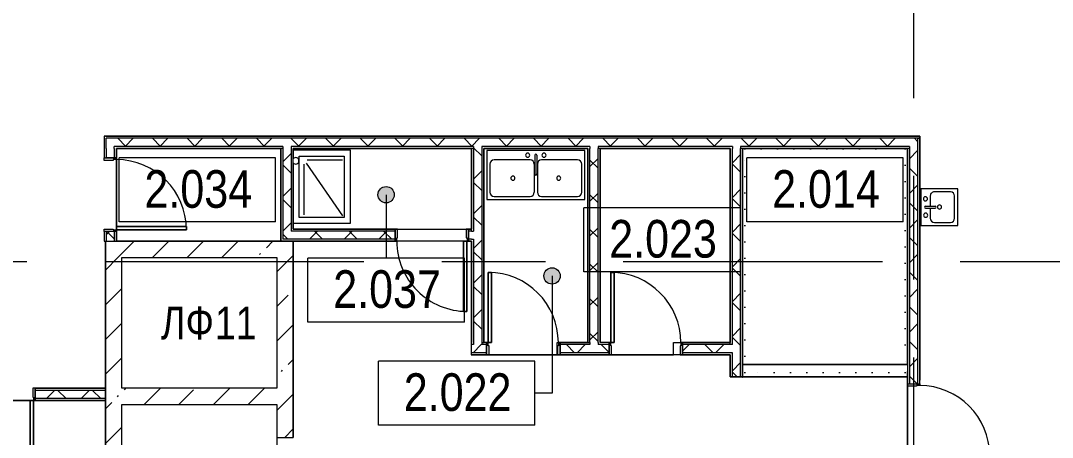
# Model space of a CAD drawing. Header units: millimetres. Extents: x 48966 to 155647, y -43515 to 30475.
# Drawn here: x 111994 to 124632, y -22233 to -17133 of the extents above; entities that cross this region are included whole.
import ezdxf

# ---------------------------------------------------------------- set-up
doc = ezdxf.new("R2010")
doc.units = ezdxf.units.MM
doc.linetypes.add('Осевые', pattern=[6350, 1270, -952.5, 3175, -952.5])
doc.linetypes.add('Пунктирная 1мм', pattern=[200, 0, -200])
for name, color, linetype, lineweight in [('Двери', 7, 'Continuous', 9), ('Каркас_Импост', 7, 'Continuous', 9), ('Марки помещений', 7, 'Continuous', 9), ('Общие ребра', 7, 'Continuous', 9), ('Оси-2', 7, 'Осевые', 9), ('Панель', 7, 'Continuous', 9), ('Перекрытия', 7, 'Continuous', 9), ('Сантехнические приборы', 7, 'Continuous', 9), ('Специальное оборудование', 7, 'Continuous', 9), ('Стены-1', 7, 'Continuous', 18), ('Текстовые примечания', 7, 'Continuous', 9), ('Штриховка разреза-2', 7, 'Continuous', 9)]:
    doc.layers.add(name, color=color, linetype=linetype, lineweight=lineweight)
for name, color, linetype, lineweight, true_color in [('Пунктир мал', 9, 'Пунктирная 1мм', 9, 0x808080), ('Сантехнические приборы-1', 7, 'Continuous', 9, 0xaaaaaa), ('Штриховка разреза-1', 7, 'Continuous', 9, 0x787878)]:
    doc.layers.add(name, color=color, linetype=linetype, lineweight=lineweight, true_color=true_color)
doc.styles.add('Arial Narrow_1', font='Arial Narrow.ttf', dxfattribs={"height": 460})
doc.styles.add('Arial Narrow_2', font='Arial Narrow.ttf', dxfattribs={"height": 400})
pattern_1 = [(45, (0, 0), (-212.132, 212.132), []), (135, (0, 0), (-212.132, -212.132), [])]
pattern_2 = [(45, (0, 0), (-424.264, 424.264), [600, -100, 20, -100]), (45, (0, 424), (-424.264, 424.264), [])]

# ---------------------------------------------------------------- blocks, each defined once
blk = doc.blocks.new('Дверь - Однопольная - ДВ10__21х9-6504006-План 2-го этажа на отм_ 0_000')
at = {"layer": 'Двери'}
for p, q in [((-389, 933), (-429, 933)), ((-429, 933), (-429, 75)), ((-389, 75), (-389, 933)), ((-429, 75), (-389, 75))]:
    blk.add_line(p, q, dxfattribs=at)
blk.add_arc((-429, 75), 858, 360, 90, dxfattribs=at)
at = {"layer": 'Каркас_Импост'}
for p, q in [((-430, 75), (-450, 75)), ((-450, 75), (-450, -75)), ((-430, 35), (-430, 75)), ((-420, 35), (-430, 35)), ((-420, -75), (-420, 35)), ((430, 35), (420, 35)), ((420, 35), (420, -75)), ((450, 75), (430, 75)), ((430, 75), (430, 35)), ((450, -75), (450, 75)), ((-450, -75), (-420, -75)), ((420, -75), (450, -75))]:
    blk.add_line(p, q, dxfattribs=at)
at = {"layer": 'Панель'}
for p, q in [((-429, 933), (-389, 933)), ((-429, 75), (-429, 933)), ((-389, 933), (-389, 75)), ((-389, 75), (-429, 75))]:
    blk.add_line(p, q, dxfattribs=at)
blk = doc.blocks.new('Дверь - Однопольная - ДВ2__21х9-6240661-План 2-го этажа на отм_ 0_000')
at = {"layer": 'Двери'}
for p, q in [((-429, -75), (-389, -75)), ((-429, -933), (-429, -75)), ((-389, -75), (-389, -933)), ((-389, -933), (-429, -933))]:
    blk.add_line(p, q, dxfattribs=at)
blk.add_arc((-429, -75), 858, 270, 0, dxfattribs=at)
at = {"layer": 'Каркас_Импост'}
for p, q in [((-450, 75), (-420, 75)), ((-450, -75), (-450, 75)), ((-420, 75), (-420, -35)), ((420, 75), (450, 75)), ((420, -35), (420, 75)), ((450, 75), (450, -75)), ((-430, -75), (-450, -75)), ((-430, -35), (-430, -75)), ((-420, -35), (-430, -35)), ((430, -35), (420, -35)), ((430, -75), (430, -35)), ((450, -75), (430, -75))]:
    blk.add_line(p, q, dxfattribs=at)
at = {"layer": 'Панель'}
for p, q in [((-389, -75), (-429, -75)), ((-429, -75), (-429, -933)), ((-389, -933), (-389, -75)), ((-429, -933), (-389, -933))]:
    blk.add_line(p, q, dxfattribs=at)
blk = doc.blocks.new('Дверь - Однопольная - ДВ10__21х9-6240642-План 2-го этажа на отм_ 0_000')
at = {"layer": 'Двери'}
for p, q in [((-429, -75), (-389, -75)), ((-429, -933), (-429, -75)), ((-389, -75), (-389, -933)), ((-389, -933), (-429, -933))]:
    blk.add_line(p, q, dxfattribs=at)
blk.add_arc((-429, -75), 858, 270, 0, dxfattribs=at)
at = {"layer": 'Каркас_Импост'}
for p, q in [((-450, 75), (-420, 75)), ((-450, -75), (-450, 75)), ((-420, 75), (-420, -35)), ((420, 75), (450, 75)), ((420, -35), (420, 75)), ((450, 75), (450, -75)), ((-430, -75), (-450, -75)), ((-430, -35), (-430, -75)), ((-420, -35), (-430, -35)), ((430, -35), (420, -35)), ((430, -75), (430, -35)), ((450, -75), (430, -75))]:
    blk.add_line(p, q, dxfattribs=at)
at = {"layer": 'Панель'}
for p, q in [((-389, -75), (-429, -75)), ((-429, -75), (-429, -933)), ((-389, -933), (-389, -75)), ((-429, -933), (-389, -933))]:
    blk.add_line(p, q, dxfattribs=at)
blk = doc.blocks.new('Дверь - Однопольная - ДВ2_21х12-6240689-План 2-го этажа на отм_ 0_000')
at = {"layer": 'Двери'}
for p, q in [((-539, 1233), (-579, 1233)), ((-579, 1233), (-579, 75)), ((-539, 75), (-539, 1233)), ((-579, 75), (-539, 75))]:
    blk.add_line(p, q, dxfattribs=at)
blk.add_arc((-579, 75), 1158, 360, 90, dxfattribs=at)
at = {"layer": 'Каркас_Импост'}
for p, q in [((-580, 75), (-600, 75)), ((-600, 75), (-600, -75)), ((-580, 35), (-580, 75)), ((-570, 35), (-580, 35)), ((-570, -75), (-570, 35)), ((580, 35), (570, 35)), ((570, 35), (570, -75)), ((600, 75), (580, 75)), ((580, 75), (580, 35)), ((600, -75), (600, 75)), ((-600, -75), (-570, -75)), ((570, -75), (600, -75))]:
    blk.add_line(p, q, dxfattribs=at)
at = {"layer": 'Панель'}
for p, q in [((-579, 1233), (-539, 1233)), ((-579, 75), (-579, 1233)), ((-539, 1233), (-539, 75)), ((-539, 75), (-579, 75))]:
    blk.add_line(p, q, dxfattribs=at)
blk = doc.blocks.new('Дверь - Однопольная - ДВ10_21х9-6240616-План 2-го этажа на отм_ 0_000')
at = {"layer": 'Двери'}
for p, q in [((-389, 933), (-429, 933)), ((-429, 933), (-429, 75)), ((-389, 75), (-389, 933)), ((-429, 75), (-389, 75))]:
    blk.add_line(p, q, dxfattribs=at)
blk.add_arc((-429, 75), 858, 360, 90, dxfattribs=at)
at = {"layer": 'Каркас_Импост'}
for p, q in [((-430, 75), (-450, 75)), ((-450, 75), (-450, -75)), ((-430, 35), (-430, 75)), ((-420, 35), (-430, 35)), ((-420, -75), (-420, 35)), ((430, 35), (420, 35)), ((420, 35), (420, -75)), ((450, 75), (430, 75)), ((430, 75), (430, 35)), ((450, -75), (450, 75)), ((-450, -75), (-420, -75)), ((420, -75), (450, -75))]:
    blk.add_line(p, q, dxfattribs=at)
at = {"layer": 'Панель'}
for p, q in [((-429, 933), (-389, 933)), ((-429, 75), (-429, 933)), ((-389, 933), (-389, 75)), ((-389, 75), (-429, 75))]:
    blk.add_line(p, q, dxfattribs=at)
blk = doc.blocks.new('Кухонная мойка-Двойная - 1200 x 600 мм 2-4969073-План 2-го этажа на отм_ 0_000')
at = {"layer": 'Сантехнические приборы-1'}
for p, q in [((616, 302), (-584, 302)), ((-584, 302), (-584, -298)), ((616, -298), (616, 302)), ((-546, 137), (-546, -209)), ((-54, 188), (-495, 188)), ((-3, 137), (-3, -209)), ((3, 245), (3, 15)), ((28, 245), (28, 15)), ((35, 137), (35, -209)), ((527, 188), (86, 188)), ((578, -209), (578, 137)), ((-584, -298), (616, -298)), ((-495, -260), (-54, -260)), ((86, -260), (527, -260))]:
    blk.add_line(p, q, dxfattribs=at)
for centre, radius, start, end in [((-84, 245), 25.4, 360, 180), ((16, 245), 12.7, 360, 180), ((116, 245), 25.4, 360, 180), ((-495, 137), 50.8, 90, 180), ((-84, 245), 25.4, 180, 360), ((-54, 137), 50.8, 360, 90), ((86, 137), 50.8, 90, 180), ((116, 245), 25.4, 180, 0), ((527, 137), 50.8, 360, 90), ((16, 15), 12.7, 180, 0), ((-265, -36), 25.4, 0, 180), ((-265, -36), 25.4, 180, 360), ((297, -36), 25.4, 0, 180), ((297, -36), 25.4, 180, 360), ((-495, -209), 50.8, 180, 270), ((-54, -209), 50.8, 270, 0), ((86, -209), 50.8, 180, 270), ((527, -209), 50.8, 270, 0)]:
    blk.add_arc(centre, radius, start, end, dxfattribs=at)
blk = doc.blocks.new('Кухонная мойка-Островок - 450 x 450 мм-4968301-План 2-го этажа на отм_ 0_000')
at = {"layer": 'Сантехнические приборы-1'}
for p, q in [((241, 227), (-209, 227)), ((-209, 227), (-209, -223)), ((3, 170), (3, 53)), ((28, 170), (28, 53)), ((241, -223), (241, 227)), ((-171, 62), (-171, -134)), ((3, 113), (-120, 113)), ((152, 113), (28, 113)), ((203, -134), (203, 62)), ((-209, -223), (241, -223)), ((-120, -185), (152, -185))]:
    blk.add_line(p, q, dxfattribs=at)
for centre, radius, start, end in [((-84, 170), 25.4, 360, 180), ((-84, 170), 25.4, 180, 0), ((16, 170), 12.7, 360, 180), ((117, 172), 25.4, 360, 180), ((117, 172), 25.4, 180, 0), ((-120, 62), 50.8, 90, 180), ((16, 0), 25.4, 360, 180), ((16, 0), 25.4, 180, 0), ((16, 53), 12.7, 180, 0), ((152, 62), 50.8, 360, 90), ((-120, -134), 50.8, 180, 270), ((152, -134), 50.8, 270, 0)]:
    blk.add_arc(centre, radius, start, end, dxfattribs=at)
blk = doc.blocks.new('Душевая кабинка-2D - Душевая кабинка 900х700-5616920-План 2-го этажа на отм_ 0_000')
at = {"layer": 'Сантехнические приборы'}
for p, q in [((0, 0), (0, 900)), ((0, 900), (700, 900)), ((700, 900), (700, 0)), ((75, 75), (75, 825)), ((75, 825), (625, 825)), ((605, 776), (171, 776)), ((625, 825), (625, 75)), ((132, 727), (132, 107)), ((161, 739), (605, 95)), ((700, 0), (0, 0)), ((625, 75), (75, 75))]:
    blk.add_line(p, q, dxfattribs=at)
for start, end in [(360, 143.8928), (216.1072, 360)]:
    blk.add_arc((32, 767), 40, start, end, dxfattribs=at)
blk = doc.blocks.new('АР_ОБ_Штора противодымная - Штора противопожарная ПШ2-8237117-План 2-го этажа на отм_ 0_000')
at = {"layer": 'Специальное оборудование'}
for p, q in [((1009, 152), (-1010, 152)), ((-1010, 152), (-1010, 2)), ((-1010, 0), (-1010, 150)), ((-1010, 150), (1010, 150)), ((-1010, 44), (-1010, 148)), ((1010, 150), (1010, 0)), ((1010, 148), (1010, 44)), ((-1010, 67), (-1010, 2)), ((-1010, 2), (-1010, 25)), ((1010, 0), (-1010, 0)), ((1010, 2), (1010, 67)), ((1010, 25), (1010, 2))]:
    blk.add_line(p, q, dxfattribs=at)
blk = doc.blocks.new('Марка помещения_Р - Марка помещения-4575829-План 2-го этажа на отм_ 0_000')
at = {"layer": 'Марки помещений'}
for p, q in [((-4.79375, -1.95625), (-4.79375, 1.95625)), ((4.79375, 1.95625), (-4.79375, 1.95625)), ((4.79375, -1.95625), (4.79375, 1.95625)), ((4.79375, -1.95625), (-4.79375, -1.95625))]:
    blk.add_line(p, q, dxfattribs=at)

msp = doc.modelspace()

# ---------------------------------------------------------------- hatches: boundary and pattern name
at = {"layer": 'Марки помещений'}
h = msp.add_hatch(color=256, dxfattribs=at)
edge = h.paths.add_edge_path(flags=0)
edge.add_arc((116471, -19263.1), 100, 0, 360)
h = msp.add_hatch(color=256, dxfattribs=at)
edge = h.paths.add_edge_path(flags=0)
edge.add_arc((118503.1, -20257.4), 100, 0, 360)
at = {"layer": 'Штриховка разреза-1'}
msp.add_hatch(color=256, dxfattribs=at).paths.add_polyline_path([(117666.6, -21070.9), (117668.6, -21070.9), (117666.6, -20579.5)], flags=0)
at = {"layer": 'Штриховка разреза-2'}
h = msp.add_hatch(dxfattribs=at)
h.set_pattern_fill('FP_3', color=256, style=0, pattern_type=2)
h.set_pattern_definition(pattern_1)
h.paths.add_polyline_path([(115556.8, -18672.9), (122981.6, -18672.9), (122981.6, -18572.9), (113041.6, -18572.9), (113041.6, -18672.9), (115306.6, -18672.9)], flags=0)
h = msp.add_hatch(dxfattribs=at)
h.set_pattern_fill('FP_3', color=256, style=0, pattern_type=2)
h.set_pattern_definition(pattern_1)
h.paths.add_polyline_path([(113141.6, -19832.9), (113141.6, -19712.9), (113041.6, -19712.9), (113041.6, -19832.9)], flags=0)
h.paths.add_polyline_path([(113041.6, -18812.9), (113141.6, -18812.9), (113141.6, -18672.9), (113041.6, -18672.9), (113041.6, -18697.9)], flags=0)
h = msp.add_hatch(dxfattribs=at)
h.set_pattern_fill('FP_3', color=256, style=0, pattern_type=2)
h.set_pattern_definition(pattern_1)
h.paths.add_polyline_path([(115206.6, -19807.9), (115306.6, -19807.9), (115306.6, -18672.9), (115206.6, -18672.9), (115206.6, -19420.6)], flags=0)
h = msp.add_hatch(dxfattribs=at)
h.set_pattern_fill('FP_3', color=256, style=0, pattern_type=2)
h.set_pattern_definition(pattern_1)
h.paths.add_polyline_path([(117541.6, -21097.9), (117641.6, -21097.9), (117641.6, -18672.9), (117541.6, -18672.9), (117541.6, -21072.9)], flags=0)
h = msp.add_hatch(dxfattribs=at)
h.set_pattern_fill('FP_3', color=256, style=0, pattern_type=2)
h.set_pattern_definition(pattern_1)
h.paths.add_polyline_path([(118966.6, -21097.9), (119066.6, -21097.9), (119066.6, -18672.9), (118966.6, -18672.9), (118966.6, -21072.9)], flags=0)
h = msp.add_hatch(dxfattribs=at)
h.set_pattern_fill('FP_3', color=256, style=0, pattern_type=2)
h.set_pattern_definition(pattern_1)
h.paths.add_polyline_path([(120811.6, -21492.9), (120811.6, -18672.9), (120711.6, -18672.9), (120711.6, -21492.9)], flags=0)
h = msp.add_hatch(dxfattribs=at)
h.set_pattern_fill('FP_3', color=256, style=0, pattern_type=2)
h.set_pattern_definition(pattern_1)
h.paths.add_polyline_path([(122981.6, -24032.9), (122981.6, -22477.9), (122881.6, -22477.9), (122881.6, -24032.9)], flags=0)
h.paths.add_polyline_path([(122881.6, -21577.9), (122981.6, -21577.9), (122981.6, -18672.9), (122881.6, -18672.9), (122881.6, -21448.7)], flags=0)
h = msp.add_hatch(dxfattribs=at)
h.set_pattern_fill('FP_3', color=256, style=0, pattern_type=2)
h.set_pattern_definition(pattern_1)
h.paths.add_polyline_path([(117516.6, -19807.9), (117541.6, -19807.9), (117541.6, -19707.9), (117481.6, -19707.9), (117481.6, -19807.9)], flags=0)
h.paths.add_polyline_path([(116581.6, -19807.9), (116581.6, -19707.9), (115306.6, -19707.9), (115306.6, -19807.9), (115556.8, -19807.9)], flags=0)
h = msp.add_hatch(dxfattribs=at)
h.set_pattern_fill('FP_1', color=256, style=0, pattern_type=2)
h.set_pattern_definition(pattern_2)
h.paths.add_polyline_path([(115131.6, -20032.9), (115331.6, -20032.9), (115331.6, -19832.9), (113031.6, -19832.9), (113031.6, -20032.9), (113909.1, -20032.9)], flags=0)
h = msp.add_hatch(dxfattribs=at)
h.set_pattern_fill('FP_1', color=256, style=0, pattern_type=2)
h.set_pattern_definition(pattern_2)
h.paths.add_polyline_path([(113031.6, -23432.9), (113231.6, -23432.9), (113231.6, -20032.9), (113031.6, -20032.9), (113031.6, -21738.4)], flags=0)
h = msp.add_hatch(dxfattribs=at)
h.set_pattern_fill('FP_1', color=256, style=0, pattern_type=2)
h.set_pattern_definition(pattern_2)
h.paths.add_polyline_path([(115131.6, -29332.9), (115331.6, -29332.9), (115331.6, -24732.9), (115131.6, -24732.9), (115131.6, -29330.9)], flags=0)
h.paths.add_polyline_path([(115331.6, -23732.9), (115331.6, -23432.9), (115131.6, -23432.9), (115131.6, -23732.9)], flags=0)
h.paths.add_polyline_path([(115331.6, -22232.9), (115331.6, -20032.9), (115131.6, -20032.9), (115131.6, -22232.9)], flags=0)
h = msp.add_hatch(dxfattribs=at)
h.set_pattern_fill('FP_3', color=256, style=0, pattern_type=2)
h.set_pattern_definition(pattern_1)
h.paths.add_polyline_path([(117701.6, -21197.9), (117701.6, -21097.9), (117516.6, -21097.9), (117516.6, -21197.9)], flags=0)
h.paths.add_polyline_path([(117514.6, -21197.9), (117514.6, -21097.9), (117511.6, -21097.9), (117511.6, -21197.9)], flags=0)
h.paths.add_polyline_path([(118601.6, -21197.9), (119201.6, -21197.9), (119201.6, -21097.9), (118601.6, -21097.9)], flags=0)
h.paths.add_polyline_path([(120686.6, -21197.9), (120711.6, -21197.9), (120711.6, -21097.9), (120101.6, -21097.9), (120101.6, -21197.9), (120500, -21197.9)], flags=0)
h = msp.add_hatch(dxfattribs=at)
h.set_pattern_fill('FP_3', color=256, style=0, pattern_type=2)
h.set_pattern_definition(pattern_1)
h.paths.add_polyline_path([(110356.6, -21757.9), (110971.6, -21757.9), (110971.6, -21657.9), (110201.6, -21657.9), (110201.6, -21757.9)], flags=0)
h.paths.add_polyline_path([(112171.6, -21757.9), (113031.6, -21757.9), (113031.6, -21657.9), (112171.6, -21657.9), (112171.6, -21738.4)], flags=0)
h.paths.add_polyline_path([(109301.6, -21757.9), (109301.6, -21657.9), (108481.6, -21657.9), (108481.6, -21757.9), (108965.8, -21757.9)], flags=0)
h = msp.add_hatch(dxfattribs=at)
h.set_pattern_fill('FP_1', color=256, style=0, pattern_type=2)
h.set_pattern_definition(pattern_2)
h.paths.add_polyline_path([(115131.6, -21832.4), (115131.6, -21632.4), (113231.6, -21632.4), (113231.6, -21832.4), (113909.1, -21832.4)], flags=0)

# ---------------------------------------------------------------- linework, layer by layer
at = {"layer": 'Марки помещений'}
for p, q in [((116471, -19263.1), (116471, -20038.7)), ((118503.1, -20257.4), (118503.1, -21691.3)), ((118503.1, -21691.3), (118294.1, -21691.3))]:
    msp.add_line(p, q, dxfattribs=at)
for centre in [(116471, -19263.1), (118503.1, -20257.4)]:
    msp.add_circle(centre, 100, dxfattribs=at)
at = {"layer": 'Общие ребра'}
for p, q in [((113016.6, -18572.9), (113016.6, -18697.9)), ((122981.6, -18572.9), (113041.6, -18572.9)), ((113041.6, -18672.9), (113041.6, -18572.9)), ((123006.6, -18572.9), (122981.6, -18572.9)), ((122981.6, -18572.9), (123006.6, -18572.9)), ((122981.6, -18572.9), (122981.6, -18672.9)), ((123006.6, -18697.9), (123006.6, -18572.9)), ((113016.6, -18697.9), (113016.6, -18812.9)), ((113041.6, -18697.9), (113041.6, -18672.9)), ((113041.6, -18697.9), (113041.6, -18812.9)), ((115206.6, -18672.9), (113141.6, -18672.9)), ((113141.6, -18697.9), (113141.6, -18672.9)), ((113141.6, -18697.9), (113141.6, -18812.9)), ((113166.6, -18812.9), (113166.6, -18697.9)), ((115206.6, -18697.9), (115181.6, -18697.9)), ((115206.6, -18672.9), (115206.6, -18697.9)), ((115206.6, -18697.9), (115206.6, -19807.9)), ((117541.6, -18672.9), (115306.6, -18672.9)), ((115306.6, -18672.9), (115306.6, -18697.9)), ((115306.6, -18697.9), (115306.6, -19707.9)), ((117541.6, -18697.9), (117516.6, -18697.9)), ((117541.6, -18672.9), (117541.6, -18697.9)), ((117541.6, -18697.9), (117541.6, -19707.9)), ((118966.6, -18672.9), (117641.6, -18672.9)), ((117641.6, -18672.9), (117641.6, -18697.9)), ((117641.6, -18697.9), (117641.6, -21072.9)), ((117668.6, -18699.9), (117668.6, -18697.9)), ((117668.6, -21070.9), (117668.6, -18699.9)), ((118966.6, -18672.9), (118966.6, -18697.9)), ((118966.6, -21072.9), (118966.6, -18697.9)), ((120711.6, -18672.9), (119066.6, -18672.9)), ((119066.6, -18672.9), (119066.6, -18697.9)), ((119091.6, -18697.9), (119066.6, -18697.9)), ((119066.6, -21072.9), (119066.6, -18697.9)), ((120711.6, -18672.9), (120711.6, -18697.9)), ((120711.6, -21097.9), (120711.6, -18697.9)), ((122881.6, -18672.9), (120811.6, -18672.9)), ((120811.6, -18672.9), (120811.6, -18697.9)), ((120836.6, -18697.9), (120811.6, -18697.9)), ((120811.6, -21492.9), (120811.6, -18697.9)), ((122881.6, -18697.9), (122856.6, -18697.9)), ((122856.6, -18697.9), (122856.6, -21258.8)), ((122881.6, -18672.9), (122881.6, -18697.9)), ((122881.6, -18697.9), (122881.6, -21577.9)), ((122981.6, -18672.9), (122981.6, -18697.9)), ((122981.6, -18697.9), (122981.6, -21577.9)), ((123006.6, -21577.9), (123006.6, -18697.9)), ((113016.6, -19712.9), (113016.6, -19832.9)), ((113041.6, -19712.9), (113041.6, -19832.9)), ((113141.6, -19712.9), (113141.6, -19832.9)), ((113166.6, -19832.9), (113166.6, -19712.9)), ((115331.6, -19707.9), (115306.6, -19707.9)), ((116581.6, -19707.9), (115331.6, -19707.9)), ((116581.6, -19682.9), (115338.6, -19682.9)), ((117516.6, -19682.9), (117481.6, -19682.9)), ((117516.6, -19707.9), (117481.6, -19707.9)), ((117516.6, -19707.9), (117516.6, -19682.9)), ((117516.6, -19707.9), (117541.6, -19707.9)), ((113031.6, -19832.9), (113041.6, -19832.9)), ((113041.6, -19832.9), (113141.6, -19832.9)), ((113141.6, -19832.9), (113166.6, -19832.9)), ((115306.6, -19807.9), (115206.6, -19807.9)), ((115206.6, -19832.9), (115331.6, -19832.9)), ((115331.6, -19807.9), (115306.6, -19807.9)), ((116581.6, -19807.9), (115331.6, -19807.9)), ((115331.6, -19832.9), (116581.6, -19832.9)), ((117516.6, -19807.9), (117481.6, -19807.9)), ((117481.6, -19832.9), (117514.6, -19832.9)), ((117516.6, -19807.9), (117541.6, -19807.9)), ((117541.6, -19807.9), (117541.6, -21072.9)), ((115331.6, -22232.9), (115331.6, -20032.9)), ((115331.6, -20032.9), (115331.6, -22232.9)), ((117509.6, -21097.9), (117511.6, -21097.9)), ((117514.6, -21097.9), (117511.6, -21097.9)), ((117511.6, -21097.9), (117511.6, -21197.9)), ((117541.6, -21097.9), (117516.6, -21097.9)), ((117541.6, -21072.9), (117541.6, -21097.9)), ((117641.6, -21072.9), (117666.6, -21072.9)), ((117641.6, -21072.9), (117641.6, -21097.9)), ((117701.6, -21097.9), (117641.6, -21097.9)), ((117668.6, -21072.9), (117668.6, -21070.9)), ((117701.6, -21072.9), (117673.6, -21072.9)), ((118941.6, -21072.9), (118601.6, -21072.9)), ((118966.6, -21097.9), (118601.6, -21097.9)), ((118941.6, -21072.9), (118966.6, -21072.9)), ((118966.6, -21072.9), (118966.6, -21097.9)), ((119066.6, -21072.9), (119066.6, -21097.9)), ((119201.6, -21097.9), (119066.6, -21097.9)), ((119201.6, -21072.9), (119093.6, -21072.9)), ((120686.6, -21072.9), (120101.6, -21072.9)), ((120686.6, -21097.9), (120101.6, -21097.9)), ((120686.6, -21097.9), (120686.6, -21072.9)), ((120711.6, -21097.9), (120686.6, -21097.9)), ((117514.6, -21197.9), (117511.6, -21197.9)), ((117511.6, -21197.9), (117511.6, -21222.9)), ((117511.6, -21222.9), (117701.6, -21222.9)), ((117516.6, -21197.9), (117514.6, -21197.9)), ((117701.6, -21197.9), (117516.6, -21197.9)), ((119201.6, -21197.9), (118601.6, -21197.9)), ((118601.6, -21222.9), (119201.6, -21222.9)), ((120686.6, -21197.9), (120101.6, -21197.9)), ((120101.6, -21222.9), (120686.6, -21222.9)), ((120711.6, -21197.9), (120686.6, -21197.9)), ((120711.6, -21492.9), (120711.6, -21197.9)), ((122856.6, -21258.8), (122856.6, -21342.9)), ((122856.6, -21492.9), (122856.6, -21577.9)), ((113031.6, -21632.9), (112171.6, -21632.9)), ((113031.6, -21657.9), (112171.6, -21657.9)), ((113031.6, -21757.9), (112171.6, -21757.9)), ((112171.6, -21782.9), (113029.6, -21782.9))]:
    msp.add_line(p, q, dxfattribs=at)
at = {"layer": 'Оси-2'}
for p, q in [((122931.6, 25417.1), (122931.6, -41737.8)), ((150171.6, -20082.9), (50565.6, -20082.9))]:
    msp.add_line(p, q, dxfattribs=at)
at = {"layer": 'Перекрытия'}
for p, q in [((113031.6, -18547.9), (123006.6, -18547.9)), ((123006.6, -18547.9), (123006.6, -21532.9)), ((115181.6, -18697.9), (113166.6, -18697.9)), ((113166.6, -18697.9), (113166.6, -19832.9)), ((115181.6, -19832.9), (115181.6, -18697.9)), ((117516.6, -18697.9), (115331.6, -18697.9)), ((115331.6, -18697.9), (115331.6, -18825.8)), ((117516.6, -19682.9), (117516.6, -18697.9)), ((118941.6, -18697.9), (117666.6, -18697.9)), ((117666.6, -18697.9), (117666.6, -21072.9)), ((118941.6, -21072.9), (118941.6, -18697.9)), ((120686.6, -18697.9), (119091.6, -18697.9)), ((119091.6, -18697.9), (119091.6, -21072.9)), ((120686.6, -21072.9), (120686.6, -18697.9)), ((122856.6, -18697.9), (120836.6, -18697.9)), ((120836.6, -18697.9), (120836.6, -21492.9)), ((122856.6, -21342.9), (122856.6, -18697.9)), ((113166.6, -18812.9), (113031.6, -18812.9)), ((113166.6, -19832.9), (113166.6, -18812.9)), ((115331.6, -18872.6), (115331.6, -19682.9)), ((115331.6, -19682.9), (117516.6, -19682.9)), ((113031.6, -21632.4), (113031.6, -19833.7)), ((113166.6, -19832.9), (115181.6, -19832.9)), ((117516.6, -19832.9), (115331.6, -19832.9)), ((117516.6, -21197.9), (117516.6, -19832.9)), ((113231.6, -20032.9), (115131.6, -20032.9)), ((115131.6, -20032.9), (115131.6, -21632.4)), ((118566.6, -21222.9), (118566.6, -21072.9)), ((118566.6, -21072.9), (118941.6, -21072.9)), ((119991.6, -21072.9), (120686.6, -21072.9)), ((119991.6, -21222.9), (119991.6, -21072.9)), ((120686.6, -21222.9), (117516.6, -21222.9)), ((117666.6, -21222.9), (118566.6, -21222.9)), ((119091.6, -21222.9), (119991.6, -21222.9)), ((120686.6, -21492.9), (120686.6, -21222.9)), ((122856.6, -21492.9), (120686.6, -21492.9)), ((120836.6, -21492.9), (122856.6, -21492.9)), ((122856.6, -22692.9), (122856.6, -21492.9)), ((122856.6, -21532.9), (122856.6, -22432.9)), ((112171.6, -21782.9), (112171.6, -21632.4)), ((112171.6, -21632.4), (113031.6, -21632.4)), ((115131.6, -21632.4), (113231.6, -21632.4)), ((113031.6, -21782.9), (110481.6, -21782.9)), ((110971.6, -21782.9), (112171.6, -21782.9)), ((113031.6, -23432.9), (113031.6, -21782.9)), ((113231.6, -21832.4), (115131.6, -21832.4)), ((115131.6, -21832.4), (115131.6, -23432.9))]:
    msp.add_line(p, q, dxfattribs=at)
at = {"layer": 'Пунктир мал'}
for p, q in [((120866.6, -21439.9), (120866.6, -18699.9)), ((120866.6, -18699.9), (122826.6, -18699.9)), ((122826.6, -18699.9), (122826.6, -21439.9)), ((122826.6, -21439.9), (120866.6, -21439.9))]:
    msp.add_line(p, q, dxfattribs=at)
at = {"layer": 'Стены-1'}
for p, q in [((123006.6, -18547.9), (113016.6, -18547.9)), ((113016.6, -18547.9), (113016.6, -18572.9)), ((123006.6, -18572.9), (123006.6, -18547.9)), ((113166.6, -18697.9), (115181.6, -18697.9)), ((115181.6, -18697.9), (115181.6, -19832.9)), ((115331.6, -18697.9), (117516.6, -18697.9)), ((115331.6, -19682.9), (115331.6, -18697.9)), ((117516.6, -18697.9), (117516.6, -19682.9)), ((117666.6, -18697.9), (118941.6, -18697.9)), ((117666.6, -21072.9), (117666.6, -18697.9)), ((117666.6, -18697.9), (117666.6, -21072.9)), ((117673.6, -18697.9), (117666.6, -18697.9)), ((118941.6, -18697.9), (118941.6, -21072.9)), ((119091.6, -18697.9), (120686.6, -18697.9)), ((119091.6, -21072.9), (119091.6, -18697.9)), ((120684.6, -18699.9), (120684.6, -21070.9)), ((120686.6, -18697.9), (120686.6, -21072.9)), ((120686.6, -21070.9), (120686.6, -18699.9)), ((120836.6, -18697.9), (122856.6, -18697.9)), ((120836.6, -21492.9), (120836.6, -18697.9)), ((120836.6, -18699.9), (120836.6, -21492.9)), ((120838.6, -21342.9), (120838.6, -18699.9)), ((113016.6, -18812.9), (113166.6, -18812.9)), ((117673.6, -21065.9), (117673.6, -18704.9)), ((113166.6, -19712.9), (113016.6, -19712.9)), ((115338.6, -19682.9), (115331.6, -19682.9)), ((116581.6, -19832.9), (116581.6, -19682.9)), ((117481.6, -19682.9), (117481.6, -19832.9)), ((113016.6, -19832.9), (113031.6, -19832.9)), ((113031.6, -19832.9), (113031.6, -20032.9)), ((115331.6, -19832.9), (113166.6, -19832.9)), ((115181.6, -19832.9), (115206.6, -19832.9)), ((115331.6, -20032.9), (115331.6, -19832.9)), ((115331.6, -19834.9), (115331.6, -20032.9)), ((115333.6, -22232.9), (115333.6, -19834.9)), ((117514.6, -19832.9), (117516.6, -19832.9)), ((117516.6, -19832.9), (117516.6, -21072.9)), ((113031.6, -20032.9), (113031.6, -23432.9)), ((113231.6, -20032.9), (115131.6, -20032.9)), ((113231.6, -21632.4), (113231.6, -20032.9)), ((115131.6, -20032.9), (115131.6, -21632.4)), ((117514.6, -21072.9), (117511.6, -21072.9)), ((117673.6, -21072.9), (117666.6, -21072.9)), ((117666.6, -21072.9), (117673.6, -21072.9)), ((117701.6, -21222.9), (117701.6, -21072.9)), ((118601.6, -21072.9), (118601.6, -21222.9)), ((119093.6, -21072.9), (119091.6, -21072.9)), ((119201.6, -21222.9), (119201.6, -21072.9)), ((120101.6, -21072.9), (120101.6, -21222.9)), ((120686.6, -21222.9), (120686.6, -21492.9)), ((120686.6, -21492.9), (120836.6, -21492.9)), ((120836.6, -21494.9), (120838.6, -21494.9)), ((122856.6, -21577.9), (123006.6, -21577.9)), ((112171.6, -21632.9), (112171.6, -21782.9)), ((113031.6, -21782.9), (113031.6, -21632.9)), ((115131.6, -21632.4), (113231.6, -21632.4)), ((113029.6, -21782.9), (113031.6, -21782.9)), ((113231.6, -21832.4), (115131.6, -21832.4)), ((113231.6, -23432.9), (113231.6, -21832.4)), ((115131.6, -21832.4), (115131.6, -22232.9)), ((115131.6, -22232.9), (115331.6, -22232.9)), ((115331.6, -22232.9), (115333.6, -22232.9))]:
    msp.add_line(p, q, dxfattribs=at)

# ---------------------------------------------------------------- block references
at = {"layer": 'Двери'}
for name, p, rotation in [('Дверь - Однопольная - ДВ2__21х9-6240661-План 2-го этажа на отм_ 0_000', (113091.6, -19262.9), 90), ('Дверь - Однопольная - ДВ10_21х9-6240616-План 2-го этажа на отм_ 0_000', (117031.6, -19757.9), 180), ('Дверь - Однопольная - ДВ10__21х9-6240642-План 2-го этажа на отм_ 0_000', (122931.6, -22027.9), 89.9999999999999), ('Дверь - Однопольная - ДВ2_21х12-6240689-План 2-го этажа на отм_ 0_000', (111571.6, -21707.9), 180)]:
    msp.add_blockref(name, p, dxfattribs=dict(at, rotation=rotation))
for p in [(118151.6, -21147.9), (119651.6, -21147.9)]:
    msp.add_blockref('Дверь - Однопольная - ДВ10__21х9-6504006-План 2-го этажа на отм_ 0_000', p, dxfattribs=at)
at = {"layer": 'Марки помещений', "xscale": 199.9999999999999, "yscale": 199.9999999999999, "zscale": 199.9999999999999}
for p in [(114158.4, -19204.7), (121847.2, -19204.7), (119851.5, -19814.7), (116471, -20430), (117335.3, -21691.3)]:
    msp.add_blockref('Марка помещения_Р - Марка помещения-4575829-План 2-го этажа на отм_ 0_000', p, dxfattribs=at)
at = {"layer": 'Сантехнические приборы'}
msp.add_blockref('Душевая кабинка-2D - Душевая кабинка 900х700-5616920-План 2-го этажа на отм_ 0_000', (115331.6, -19615.9), dxfattribs=at)
at = {"layer": 'Сантехнические приборы-1'}
msp.add_blockref('Кухонная мойка-Двойная - 1200 x 600 мм 2-4969073-План 2-го этажа на отм_ 0_000', (118288.4, -19024.6), dxfattribs=at)
at = {"layer": 'Сантехнические приборы-1', "rotation": 89.9999999999999}
msp.add_blockref('Кухонная мойка-Островок - 450 x 450 мм-4968301-План 2-го этажа на отм_ 0_000', (123249, -19430.5), dxfattribs=at)
at = {"layer": 'Специальное оборудование'}
msp.add_blockref('АР_ОБ_Штора противодымная - Штора противопожарная ПШ2-8237117-План 2-го этажа на отм_ 0_000', (121847.6, -21492.9), dxfattribs=at)

# ---------------------------------------------------------------- texts
at = {"layer": 'Марки помещений', "char_height": 460, "width": 1587.341, "attachment_point": 1, "style": 'Arial Narrow_1'}
for s, insert in [('2.034', (113510.6, -18962.9)), ('2.014', (121199.3, -18962.9)), ('2.023', (119203.6, -19572.8)), ('2.037', (115823.1, -20188.1)), ('2.022', (116687.4, -21449.5))]:
    msp.add_mtext(s, dxfattribs=dict(at, insert=insert))
at = {"layer": 'Текстовые примечания', "char_height": 400, "attachment_point": 1, "style": 'Arial Narrow_2'}
for s, insert, width in [('ЛФ', (113712.9, -20633.4), 801.687), ('11', (114374.4, -20633.4), 641.35)]:
    msp.add_mtext(s, dxfattribs=dict(at, insert=insert, width=width))

doc.saveas('drawing.dxf')
